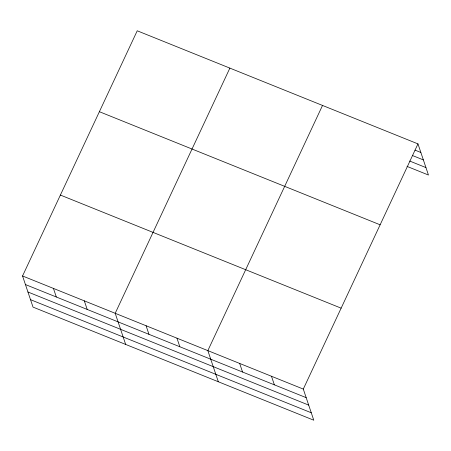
<?xml version="1.0" encoding="UTF-8"?>
<svg xmlns="http://www.w3.org/2000/svg" width="451" height="451" viewBox="0 0 451 451"><rect width="100%" height="100%" fill="white"/><g stroke="black" fill="none" stroke-linecap="round" stroke-linejoin="round"><path stroke-width="0.68" d="M417.97 143.892L303.298 389.078L313.772 420.208L33.03 307.108L22.55 275.973L137.228 30.792L417.97 143.892L428.45 175.027L407.022 166.391M229.875 68.112L115.197 313.298L125.671 344.429M322.521 105.438L207.843 350.619L218.318 381.755M415.016 150.121L420.862 152.472M412.327 155.471L423.365 159.913M409.711 161.046L425.947 167.586M99.383 111.701L380.131 224.801M60.395 195.063L341.142 308.163M22.55 275.973L303.298 389.078M25.436 284.553L306.184 397.658M27.945 292L308.687 405.099M30.521 299.667L311.269 412.766M271.479 376.258L274.366 384.838M239.661 363.438L242.548 372.019M176.961 338.182L179.848 346.763M146.079 325.74L148.965 334.321M84.314 300.856L87.201 309.437M53.432 288.414L56.319 296.995"/></g></svg>
